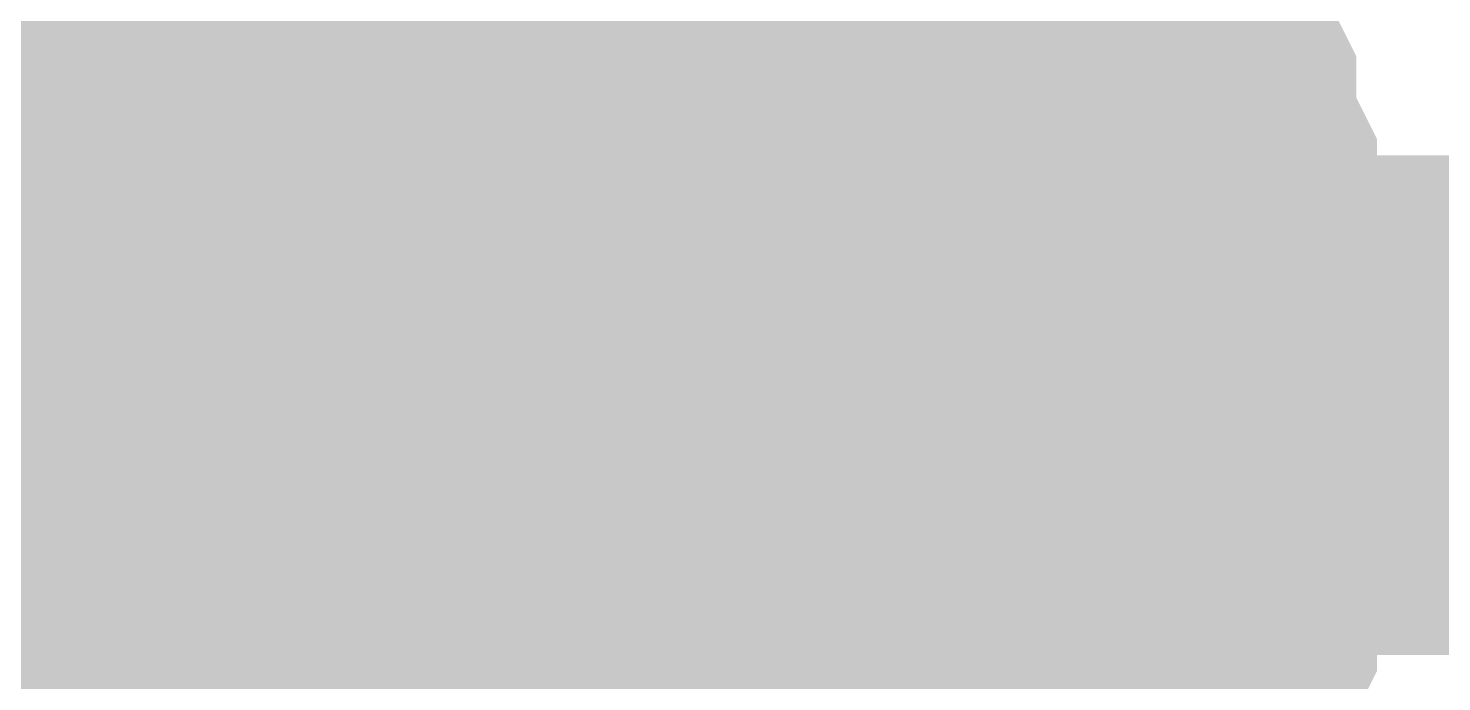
# Model space of a CAD drawing. Header units: inches. Extents: x 0 to 569, y 0 to 432.
# Drawn here: x 53.179 to 54.027, y 114.134 to 114.526 of the extents above; entities that cross this region are included whole.
import ezdxf

# ---------------------------------------------------------------- set-up
doc = ezdxf.new("R2010")
doc.units = ezdxf.units.IN
doc.layers.add('Sheet', color=255, linetype='Continuous')

msp = doc.modelspace()

# ---------------------------------------------------------------- linework, layer by layer
at = {"layer": 'Sheet'}
for points in [[(53.34248, 119.37256, 0.29972, 0.29972, 0), (53.34248, 114.3, 0.29972, 0.29972, 0)], [(53.66494, 114.68447, 0.29972, 0.29972, 0), (53.68975, 114.67207, 0.29972, 0.29972, 0), (53.70215, 114.64727, 0.29972, 0.29972, 0), (53.71455, 114.63486, 0.29972, 0.29972, 0), (53.73936, 114.61006, 0.29972, 0.29972, 0), (53.75176, 114.59766, 0.29972, 0.29972, 0), (53.76416, 114.57285, 0.29972, 0.29972, 0), (53.77656, 114.56045, 0.29972, 0.29972, 0), (53.78896, 114.53564, 0.29972, 0.29972, 0), (53.80137, 114.51084, 0.29972, 0.29972, 0), (53.81377, 114.49844, 0.29972, 0.29972, 0), (53.82617, 114.47363, 0.29972, 0.29972, 0), (53.82617, 114.44883, 0.29972, 0.29972, 0), (53.83857, 114.42402, 0.29972, 0.29972, 0), (53.83857, 114.39922, 0.29972, 0.29972, 0), (53.85098, 114.37441, 0.29972, 0.29972, 0), (53.85098, 114.34961, 0.29972, 0.29972, 0), (53.85098, 114.3248, 0.29972, 0.29972, 0), (53.85098, 114.3, 0.29972, 0.29972, 0)], [(53.66494, 114.68447, 0.29972, 0.29972, 0), (53.68975, 114.67207, 0.29972, 0.29972, 0), (53.70215, 114.64727, 0.29972, 0.29972, 0), (53.71455, 114.63486, 0.29972, 0.29972, 0), (53.73936, 114.61006, 0.29972, 0.29972, 0), (53.75176, 114.59766, 0.29972, 0.29972, 0), (53.76416, 114.57285, 0.29972, 0.29972, 0), (53.77656, 114.56045, 0.29972, 0.29972, 0), (53.78896, 114.53564, 0.29972, 0.29972, 0), (53.80137, 114.51084, 0.29972, 0.29972, 0), (53.81377, 114.49844, 0.29972, 0.29972, 0), (53.82617, 114.47363, 0.29972, 0.29972, 0), (53.82617, 114.44883, 0.29972, 0.29972, 0), (53.83857, 114.42402, 0.29972, 0.29972, 0), (53.83857, 114.39922, 0.29972, 0.29972, 0), (53.85098, 114.37441, 0.29972, 0.29972, 0), (53.85098, 114.34961, 0.29972, 0.29972, 0), (53.85098, 114.3248, 0.29972, 0.29972, 0), (53.85098, 114.3, 0.29972, 0.29972, 0)], [(53.66494, 114.68447, 0.29972, 0.29972, 0), (53.68975, 114.67207, 0.29972, 0.29972, 0), (53.70215, 114.64727, 0.29972, 0.29972, 0), (53.71455, 114.63486, 0.29972, 0.29972, 0), (53.73936, 114.61006, 0.29972, 0.29972, 0), (53.75176, 114.59766, 0.29972, 0.29972, 0), (53.76416, 114.57285, 0.29972, 0.29972, 0), (53.77656, 114.56045, 0.29972, 0.29972, 0), (53.78896, 114.53564, 0.29972, 0.29972, 0), (53.80137, 114.51084, 0.29972, 0.29972, 0), (53.81377, 114.49844, 0.29972, 0.29972, 0), (53.82617, 114.47363, 0.29972, 0.29972, 0), (53.82617, 114.44883, 0.29972, 0.29972, 0), (53.83857, 114.42402, 0.29972, 0.29972, 0), (53.83857, 114.39922, 0.29972, 0.29972, 0), (53.85098, 114.37441, 0.29972, 0.29972, 0), (53.85098, 114.34961, 0.29972, 0.29972, 0), (53.85098, 114.3248, 0.29972, 0.29972, 0), (53.85098, 114.3, 0.29972, 0.29972, 0)], [(53.66494, 114.68447, 0.29972, 0.29972, 0), (53.68975, 114.67207, 0.29972, 0.29972, 0), (53.70215, 114.64727, 0.29972, 0.29972, 0), (53.71455, 114.63486, 0.29972, 0.29972, 0), (53.73936, 114.61006, 0.29972, 0.29972, 0), (53.75176, 114.59766, 0.29972, 0.29972, 0), (53.76416, 114.57285, 0.29972, 0.29972, 0), (53.77656, 114.56045, 0.29972, 0.29972, 0), (53.78896, 114.53564, 0.29972, 0.29972, 0), (53.80137, 114.51084, 0.29972, 0.29972, 0), (53.81377, 114.49844, 0.29972, 0.29972, 0), (53.82617, 114.47363, 0.29972, 0.29972, 0), (53.82617, 114.44883, 0.29972, 0.29972, 0), (53.83857, 114.42402, 0.29972, 0.29972, 0), (53.83857, 114.39922, 0.29972, 0.29972, 0), (53.85098, 114.37441, 0.29972, 0.29972, 0), (53.85098, 114.34961, 0.29972, 0.29972, 0), (53.85098, 114.3248, 0.29972, 0.29972, 0), (53.85098, 114.3, 0.29972, 0.29972, 0)], [(53.66494, 114.68447, 0.29972, 0.29972, 0), (53.68975, 114.67207, 0.29972, 0.29972, 0), (53.70215, 114.64727, 0.29972, 0.29972, 0), (53.71455, 114.63486, 0.29972, 0.29972, 0), (53.73936, 114.61006, 0.29972, 0.29972, 0), (53.75176, 114.59766, 0.29972, 0.29972, 0), (53.76416, 114.57285, 0.29972, 0.29972, 0), (53.77656, 114.56045, 0.29972, 0.29972, 0), (53.78896, 114.53564, 0.29972, 0.29972, 0), (53.80137, 114.51084, 0.29972, 0.29972, 0), (53.81377, 114.49844, 0.29972, 0.29972, 0), (53.82617, 114.47363, 0.29972, 0.29972, 0), (53.82617, 114.44883, 0.29972, 0.29972, 0), (53.83857, 114.42402, 0.29972, 0.29972, 0), (53.83857, 114.39922, 0.29972, 0.29972, 0), (53.85098, 114.37441, 0.29972, 0.29972, 0), (53.85098, 114.34961, 0.29972, 0.29972, 0), (53.85098, 114.3248, 0.29972, 0.29972, 0), (53.85098, 114.3, 0.29972, 0.29972, 0)], [(53.66494, 114.68447, 0.29972, 0.29972, 0), (53.68975, 114.67207, 0.29972, 0.29972, 0), (53.70215, 114.64727, 0.29972, 0.29972, 0), (53.71455, 114.63486, 0.29972, 0.29972, 0), (53.73936, 114.61006, 0.29972, 0.29972, 0), (53.75176, 114.59766, 0.29972, 0.29972, 0), (53.76416, 114.57285, 0.29972, 0.29972, 0), (53.77656, 114.56045, 0.29972, 0.29972, 0), (53.78896, 114.53564, 0.29972, 0.29972, 0), (53.80137, 114.51084, 0.29972, 0.29972, 0), (53.81377, 114.49844, 0.29972, 0.29972, 0), (53.82617, 114.47363, 0.29972, 0.29972, 0), (53.82617, 114.44883, 0.29972, 0.29972, 0), (53.83857, 114.42402, 0.29972, 0.29972, 0), (53.83857, 114.39922, 0.29972, 0.29972, 0), (53.85098, 114.37441, 0.29972, 0.29972, 0), (53.85098, 114.34961, 0.29972, 0.29972, 0), (53.85098, 114.3248, 0.29972, 0.29972, 0), (53.85098, 114.3, 0.29972, 0.29972, 0)], [(53.66494, 114.68447, 0.29972, 0.29972, 0), (53.68975, 114.67207, 0.29972, 0.29972, 0), (53.70215, 114.64727, 0.29972, 0.29972, 0), (53.71455, 114.63486, 0.29972, 0.29972, 0), (53.73936, 114.61006, 0.29972, 0.29972, 0), (53.75176, 114.59766, 0.29972, 0.29972, 0), (53.76416, 114.57285, 0.29972, 0.29972, 0), (53.77656, 114.56045, 0.29972, 0.29972, 0), (53.78896, 114.53564, 0.29972, 0.29972, 0), (53.80137, 114.51084, 0.29972, 0.29972, 0), (53.81377, 114.49844, 0.29972, 0.29972, 0), (53.82617, 114.47363, 0.29972, 0.29972, 0), (53.82617, 114.44883, 0.29972, 0.29972, 0), (53.83857, 114.42402, 0.29972, 0.29972, 0), (53.83857, 114.39922, 0.29972, 0.29972, 0), (53.85098, 114.37441, 0.29972, 0.29972, 0), (53.85098, 114.34961, 0.29972, 0.29972, 0), (53.85098, 114.3248, 0.29972, 0.29972, 0), (53.85098, 114.3, 0.29972, 0.29972, 0)], [(53.75176, 114.59766, 0.09906, 0.09906, 0), (53.76416, 114.57285, 0.09906, 0.09906, 0), (53.77656, 114.56045, 0.09906, 0.09906, 0), (53.78896, 114.53564, 0.09906, 0.09906, 0), (53.80137, 114.51084, 0.09906, 0.09906, 0), (53.81377, 114.49844, 0.09906, 0.09906, 0), (53.82617, 114.47363, 0.09906, 0.09906, 0), (53.82617, 114.44883, 0.09906, 0.09906, 0), (53.83857, 114.42402, 0.09906, 0.09906, 0), (53.83857, 114.39922, 0.09906, 0.09906, 0), (53.85098, 114.37441, 0.09906, 0.09906, 0), (53.85098, 114.34961, 0.09906, 0.09906, 0), (53.85098, 114.3248, 0.09906, 0.09906, 0), (53.85098, 114.3, 0.09906, 0.09906, 0)], [(53.75176, 114.59766, 0.09906, 0.09906, 0), (53.76416, 114.57285, 0.09906, 0.09906, 0), (53.77656, 114.56045, 0.09906, 0.09906, 0), (53.78896, 114.53564, 0.09906, 0.09906, 0), (53.80137, 114.51084, 0.09906, 0.09906, 0), (53.81377, 114.49844, 0.09906, 0.09906, 0), (53.82617, 114.47363, 0.09906, 0.09906, 0), (53.82617, 114.44883, 0.09906, 0.09906, 0), (53.83857, 114.42402, 0.09906, 0.09906, 0), (53.83857, 114.39922, 0.09906, 0.09906, 0), (53.85098, 114.37441, 0.09906, 0.09906, 0), (53.85098, 114.34961, 0.09906, 0.09906, 0), (53.85098, 114.3248, 0.09906, 0.09906, 0), (53.85098, 114.3, 0.09906, 0.09906, 0)], [(53.75176, 114.59766, 0.09906, 0.09906, 0), (53.76416, 114.57285, 0.09906, 0.09906, 0), (53.77656, 114.56045, 0.09906, 0.09906, 0), (53.78896, 114.53564, 0.09906, 0.09906, 0), (53.80137, 114.51084, 0.09906, 0.09906, 0), (53.81377, 114.49844, 0.09906, 0.09906, 0), (53.82617, 114.47363, 0.09906, 0.09906, 0), (53.82617, 114.44883, 0.09906, 0.09906, 0), (53.83857, 114.42402, 0.09906, 0.09906, 0), (53.83857, 114.39922, 0.09906, 0.09906, 0), (53.85098, 114.37441, 0.09906, 0.09906, 0), (53.85098, 114.34961, 0.09906, 0.09906, 0), (53.85098, 114.3248, 0.09906, 0.09906, 0), (53.85098, 114.3, 0.09906, 0.09906, 0)], [(53.75176, 114.59766, 0.09906, 0.09906, 0), (53.76416, 114.57285, 0.09906, 0.09906, 0), (53.77656, 114.56045, 0.09906, 0.09906, 0), (53.78896, 114.53564, 0.09906, 0.09906, 0), (53.80137, 114.51084, 0.09906, 0.09906, 0), (53.81377, 114.49844, 0.09906, 0.09906, 0), (53.82617, 114.47363, 0.09906, 0.09906, 0), (53.82617, 114.44883, 0.09906, 0.09906, 0), (53.83857, 114.42402, 0.09906, 0.09906, 0), (53.83857, 114.39922, 0.09906, 0.09906, 0), (53.85098, 114.37441, 0.09906, 0.09906, 0), (53.85098, 114.34961, 0.09906, 0.09906, 0), (53.85098, 114.3248, 0.09906, 0.09906, 0), (53.85098, 114.3, 0.09906, 0.09906, 0)], [(53.75176, 114.59766, 0.09906, 0.09906, 0), (53.76416, 114.57285, 0.09906, 0.09906, 0), (53.77656, 114.56045, 0.09906, 0.09906, 0), (53.78896, 114.53564, 0.09906, 0.09906, 0), (53.80137, 114.51084, 0.09906, 0.09906, 0), (53.81377, 114.49844, 0.09906, 0.09906, 0), (53.82617, 114.47363, 0.09906, 0.09906, 0), (53.82617, 114.44883, 0.09906, 0.09906, 0), (53.83857, 114.42402, 0.09906, 0.09906, 0), (53.83857, 114.39922, 0.09906, 0.09906, 0), (53.85098, 114.37441, 0.09906, 0.09906, 0), (53.85098, 114.34961, 0.09906, 0.09906, 0), (53.85098, 114.3248, 0.09906, 0.09906, 0), (53.85098, 114.3, 0.09906, 0.09906, 0)], [(53.75176, 114.59766, 0.09906, 0.09906, 0), (53.76416, 114.57285, 0.09906, 0.09906, 0), (53.77656, 114.56045, 0.09906, 0.09906, 0), (53.78896, 114.53564, 0.09906, 0.09906, 0), (53.80137, 114.51084, 0.09906, 0.09906, 0), (53.81377, 114.49844, 0.09906, 0.09906, 0), (53.82617, 114.47363, 0.09906, 0.09906, 0), (53.82617, 114.44883, 0.09906, 0.09906, 0), (53.83857, 114.42402, 0.09906, 0.09906, 0), (53.83857, 114.39922, 0.09906, 0.09906, 0), (53.85098, 114.37441, 0.09906, 0.09906, 0), (53.85098, 114.34961, 0.09906, 0.09906, 0), (53.85098, 114.3248, 0.09906, 0.09906, 0), (53.85098, 114.3, 0.09906, 0.09906, 0)], [(53.75176, 114.59766, 0.09906, 0.09906, 0), (53.76416, 114.57285, 0.09906, 0.09906, 0), (53.77656, 114.56045, 0.09906, 0.09906, 0), (53.78896, 114.53564, 0.09906, 0.09906, 0), (53.80137, 114.51084, 0.09906, 0.09906, 0), (53.81377, 114.49844, 0.09906, 0.09906, 0), (53.82617, 114.47363, 0.09906, 0.09906, 0), (53.82617, 114.44883, 0.09906, 0.09906, 0), (53.83857, 114.42402, 0.09906, 0.09906, 0), (53.83857, 114.39922, 0.09906, 0.09906, 0), (53.85098, 114.37441, 0.09906, 0.09906, 0), (53.85098, 114.34961, 0.09906, 0.09906, 0), (53.85098, 114.3248, 0.09906, 0.09906, 0), (53.85098, 114.3, 0.09906, 0.09906, 0)], [(114.3, 96.51504, 0.29972, 0.29972, 0), (50.8, 96.51504, 0.29972, 0.29972, 0), (50.8, 114.3, 0.29972, 0.29972, 0), (53.34248, 114.3, 0.29972, 0.29972, 0)], [(58.42744, 114.3, 0.29972, 0.29972, 0), (53.34248, 114.3, 0.29972, 0.29972, 0)], [(53.85098, 114.3, 0.29972, 0.29972, 0), (53.85098, 114.2752, 0.29972, 0.29972, 0), (53.85098, 114.25039, 0.29972, 0.29972, 0), (53.85098, 114.22559, 0.29972, 0.29972, 0), (53.83857, 114.20078, 0.29972, 0.29972, 0), (53.83857, 114.17598, 0.29972, 0.29972, 0), (53.82617, 114.15117, 0.29972, 0.29972, 0), (53.82617, 114.12637, 0.29972, 0.29972, 0), (53.81377, 114.10156, 0.29972, 0.29972, 0), (53.80137, 114.07676, 0.29972, 0.29972, 0), (53.78896, 114.05195, 0.29972, 0.29972, 0), (53.77656, 114.03955, 0.29972, 0.29972, 0), (53.76416, 114.01475, 0.29972, 0.29972, 0), (53.75176, 113.98994, 0.29972, 0.29972, 0), (53.73936, 113.97754, 0.29972, 0.29972, 0)], [(53.85098, 114.3, 0.29972, 0.29972, 0), (53.85098, 114.2752, 0.29972, 0.29972, 0), (53.85098, 114.25039, 0.29972, 0.29972, 0), (53.85098, 114.22559, 0.29972, 0.29972, 0), (53.83857, 114.20078, 0.29972, 0.29972, 0), (53.83857, 114.17598, 0.29972, 0.29972, 0), (53.82617, 114.15117, 0.29972, 0.29972, 0), (53.82617, 114.12637, 0.29972, 0.29972, 0), (53.81377, 114.10156, 0.29972, 0.29972, 0), (53.80137, 114.07676, 0.29972, 0.29972, 0), (53.78896, 114.05195, 0.29972, 0.29972, 0), (53.77656, 114.03955, 0.29972, 0.29972, 0), (53.76416, 114.01475, 0.29972, 0.29972, 0), (53.75176, 113.98994, 0.29972, 0.29972, 0), (53.73936, 113.97754, 0.29972, 0.29972, 0)], [(53.85098, 114.3, 0.29972, 0.29972, 0), (53.85098, 114.2752, 0.29972, 0.29972, 0), (53.85098, 114.25039, 0.29972, 0.29972, 0), (53.85098, 114.22559, 0.29972, 0.29972, 0), (53.83857, 114.20078, 0.29972, 0.29972, 0), (53.83857, 114.17598, 0.29972, 0.29972, 0), (53.82617, 114.15117, 0.29972, 0.29972, 0), (53.82617, 114.12637, 0.29972, 0.29972, 0), (53.81377, 114.10156, 0.29972, 0.29972, 0), (53.80137, 114.07676, 0.29972, 0.29972, 0), (53.78896, 114.05195, 0.29972, 0.29972, 0), (53.77656, 114.03955, 0.29972, 0.29972, 0), (53.76416, 114.01475, 0.29972, 0.29972, 0), (53.75176, 113.98994, 0.29972, 0.29972, 0), (53.73936, 113.97754, 0.29972, 0.29972, 0)], [(53.85098, 114.3, 0.29972, 0.29972, 0), (53.85098, 114.2752, 0.29972, 0.29972, 0), (53.85098, 114.25039, 0.29972, 0.29972, 0), (53.85098, 114.22559, 0.29972, 0.29972, 0), (53.83857, 114.20078, 0.29972, 0.29972, 0), (53.83857, 114.17598, 0.29972, 0.29972, 0), (53.82617, 114.15117, 0.29972, 0.29972, 0), (53.82617, 114.12637, 0.29972, 0.29972, 0), (53.81377, 114.10156, 0.29972, 0.29972, 0), (53.80137, 114.07676, 0.29972, 0.29972, 0), (53.78896, 114.05195, 0.29972, 0.29972, 0), (53.77656, 114.03955, 0.29972, 0.29972, 0), (53.76416, 114.01475, 0.29972, 0.29972, 0), (53.75176, 113.98994, 0.29972, 0.29972, 0), (53.73936, 113.97754, 0.29972, 0.29972, 0)], [(53.85098, 114.3, 0.29972, 0.29972, 0), (53.85098, 114.2752, 0.29972, 0.29972, 0), (53.85098, 114.25039, 0.29972, 0.29972, 0), (53.85098, 114.22559, 0.29972, 0.29972, 0), (53.83857, 114.20078, 0.29972, 0.29972, 0), (53.83857, 114.17598, 0.29972, 0.29972, 0), (53.82617, 114.15117, 0.29972, 0.29972, 0), (53.82617, 114.12637, 0.29972, 0.29972, 0), (53.81377, 114.10156, 0.29972, 0.29972, 0), (53.80137, 114.07676, 0.29972, 0.29972, 0), (53.78896, 114.05195, 0.29972, 0.29972, 0), (53.77656, 114.03955, 0.29972, 0.29972, 0), (53.76416, 114.01475, 0.29972, 0.29972, 0), (53.75176, 113.98994, 0.29972, 0.29972, 0), (53.73936, 113.97754, 0.29972, 0.29972, 0)], [(53.85098, 114.3, 0.29972, 0.29972, 0), (53.85098, 114.2752, 0.29972, 0.29972, 0), (53.85098, 114.25039, 0.29972, 0.29972, 0), (53.85098, 114.22559, 0.29972, 0.29972, 0), (53.83857, 114.20078, 0.29972, 0.29972, 0), (53.83857, 114.17598, 0.29972, 0.29972, 0), (53.82617, 114.15117, 0.29972, 0.29972, 0), (53.82617, 114.12637, 0.29972, 0.29972, 0), (53.81377, 114.10156, 0.29972, 0.29972, 0), (53.80137, 114.07676, 0.29972, 0.29972, 0), (53.78896, 114.05195, 0.29972, 0.29972, 0), (53.77656, 114.03955, 0.29972, 0.29972, 0), (53.76416, 114.01475, 0.29972, 0.29972, 0), (53.75176, 113.98994, 0.29972, 0.29972, 0), (53.73936, 113.97754, 0.29972, 0.29972, 0)], [(53.85098, 114.3, 0.29972, 0.29972, 0), (53.85098, 114.2752, 0.29972, 0.29972, 0), (53.85098, 114.25039, 0.29972, 0.29972, 0), (53.85098, 114.22559, 0.29972, 0.29972, 0), (53.83857, 114.20078, 0.29972, 0.29972, 0), (53.83857, 114.17598, 0.29972, 0.29972, 0), (53.82617, 114.15117, 0.29972, 0.29972, 0), (53.82617, 114.12637, 0.29972, 0.29972, 0), (53.81377, 114.10156, 0.29972, 0.29972, 0), (53.80137, 114.07676, 0.29972, 0.29972, 0), (53.78896, 114.05195, 0.29972, 0.29972, 0), (53.77656, 114.03955, 0.29972, 0.29972, 0), (53.76416, 114.01475, 0.29972, 0.29972, 0), (53.75176, 113.98994, 0.29972, 0.29972, 0), (53.73936, 113.97754, 0.29972, 0.29972, 0)], [(53.85098, 114.3, 0.29972, 0.29972, 0), (53.85098, 114.3, 0.29972, 0.29972, 0), (53.85098, 114.3, 0.29972, 0.29972, 0), (53.85098, 114.3, 0.29972, 0.29972, 0), (53.85098, 114.3, 0.29972, 0.29972, 0), (53.85098, 114.3, 0.29972, 0.29972, 0), (53.85098, 114.3, 0.29972, 0.29972, 0), (53.85098, 114.3, 0.29972, 0.29972, 0), (53.85098, 114.3, 0.29972, 0.29972, 0), (53.85098, 114.3, 0.29972, 0.29972, 0), (53.85098, 114.3, 0.29972, 0.29972, 0), (53.85098, 114.3, 0.29972, 0.29972, 0), (53.85098, 114.3, 0.29972, 0.29972, 0), (53.85098, 114.3, 0.29972, 0.29972, 0), (53.85098, 114.3, 0.29972, 0.29972, 0), (53.85098, 114.3, 0.29972, 0.29972, 0), (53.85098, 114.3, 0.29972, 0.29972, 0), (53.85098, 114.3, 0.29972, 0.29972, 0), (53.85098, 114.3, 0.29972, 0.29972, 0), (53.85098, 114.3, 0.29972, 0.29972, 0), (53.85098, 114.3, 0.29972, 0.29972, 0), (53.85098, 114.3, 0.29972, 0.29972, 0), (53.85098, 114.3, 0.29972, 0.29972, 0), (53.85098, 114.3, 0.29972, 0.29972, 0), (53.85098, 114.3, 0.29972, 0.29972, 0), (53.85098, 114.3, 0.29972, 0.29972, 0), (53.85098, 114.3, 0.29972, 0.29972, 0), (53.85098, 114.3, 0.29972, 0.29972, 0), (53.85098, 114.3, 0.29972, 0.29972, 0), (53.85098, 114.3, 0.29972, 0.29972, 0), (53.85098, 114.3, 0.29972, 0.29972, 0), (53.85098, 114.3, 0.29972, 0.29972, 0), (53.85098, 114.3, 0.29972, 0.29972, 0)], [(53.85098, 114.3, 0.29972, 0.29972, 0), (53.85098, 114.3, 0.29972, 0.29972, 0)], [(53.85098, 114.3, 0.29972, 0.29972, 0), (53.85098, 114.3, 0.29972, 0.29972, 0), (53.85098, 114.3, 0.29972, 0.29972, 0), (53.85098, 114.3, 0.29972, 0.29972, 0), (53.85098, 114.3, 0.29972, 0.29972, 0), (53.85098, 114.3, 0.29972, 0.29972, 0), (53.85098, 114.3, 0.29972, 0.29972, 0), (53.85098, 114.3, 0.29972, 0.29972, 0), (53.85098, 114.3, 0.29972, 0.29972, 0), (53.85098, 114.3, 0.29972, 0.29972, 0), (53.85098, 114.3, 0.29972, 0.29972, 0), (53.85098, 114.3, 0.29972, 0.29972, 0), (53.85098, 114.3, 0.29972, 0.29972, 0), (53.85098, 114.3, 0.29972, 0.29972, 0), (53.85098, 114.3, 0.29972, 0.29972, 0), (53.85098, 114.3, 0.29972, 0.29972, 0), (53.85098, 114.3, 0.29972, 0.29972, 0), (53.85098, 114.3, 0.29972, 0.29972, 0), (53.85098, 114.3, 0.29972, 0.29972, 0), (53.85098, 114.3, 0.29972, 0.29972, 0), (53.85098, 114.3, 0.29972, 0.29972, 0), (53.85098, 114.3, 0.29972, 0.29972, 0), (53.85098, 114.3, 0.29972, 0.29972, 0), (53.85098, 114.3, 0.29972, 0.29972, 0), (53.85098, 114.3, 0.29972, 0.29972, 0), (53.85098, 114.3, 0.29972, 0.29972, 0), (53.85098, 114.3, 0.29972, 0.29972, 0), (53.85098, 114.3, 0.29972, 0.29972, 0), (53.85098, 114.3, 0.29972, 0.29972, 0), (53.85098, 114.3, 0.29972, 0.29972, 0), (53.85098, 114.3, 0.29972, 0.29972, 0), (53.85098, 114.3, 0.29972, 0.29972, 0), (53.85098, 114.3, 0.29972, 0.29972, 0)], [(53.85098, 114.3, 0.29972, 0.29972, 0), (53.85098, 114.3, 0.29972, 0.29972, 0)], [(53.85098, 114.3, 0.29972, 0.29972, 0), (53.85098, 114.3, 0.29972, 0.29972, 0), (53.85098, 114.3, 0.29972, 0.29972, 0), (53.85098, 114.3, 0.29972, 0.29972, 0), (53.85098, 114.3, 0.29972, 0.29972, 0), (53.85098, 114.3, 0.29972, 0.29972, 0), (53.85098, 114.3, 0.29972, 0.29972, 0), (53.85098, 114.3, 0.29972, 0.29972, 0), (53.85098, 114.3, 0.29972, 0.29972, 0), (53.85098, 114.3, 0.29972, 0.29972, 0), (53.85098, 114.3, 0.29972, 0.29972, 0), (53.85098, 114.3, 0.29972, 0.29972, 0), (53.85098, 114.3, 0.29972, 0.29972, 0), (53.85098, 114.3, 0.29972, 0.29972, 0), (53.85098, 114.3, 0.29972, 0.29972, 0), (53.85098, 114.3, 0.29972, 0.29972, 0), (53.85098, 114.3, 0.29972, 0.29972, 0), (53.85098, 114.3, 0.29972, 0.29972, 0), (53.85098, 114.3, 0.29972, 0.29972, 0), (53.85098, 114.3, 0.29972, 0.29972, 0), (53.85098, 114.3, 0.29972, 0.29972, 0), (53.85098, 114.3, 0.29972, 0.29972, 0), (53.85098, 114.3, 0.29972, 0.29972, 0), (53.85098, 114.3, 0.29972, 0.29972, 0), (53.85098, 114.3, 0.29972, 0.29972, 0), (53.85098, 114.3, 0.29972, 0.29972, 0), (53.85098, 114.3, 0.29972, 0.29972, 0), (53.85098, 114.3, 0.29972, 0.29972, 0), (53.85098, 114.3, 0.29972, 0.29972, 0), (53.85098, 114.3, 0.29972, 0.29972, 0), (53.85098, 114.3, 0.29972, 0.29972, 0), (53.85098, 114.3, 0.29972, 0.29972, 0), (53.85098, 114.3, 0.29972, 0.29972, 0)], [(53.85098, 114.3, 0.29972, 0.29972, 0), (53.85098, 114.3, 0.29972, 0.29972, 0)], [(53.85098, 114.3, 0.29972, 0.29972, 0), (53.85098, 114.3, 0.29972, 0.29972, 0), (53.85098, 114.3, 0.29972, 0.29972, 0), (53.85098, 114.3, 0.29972, 0.29972, 0), (53.85098, 114.3, 0.29972, 0.29972, 0), (53.85098, 114.3, 0.29972, 0.29972, 0), (53.85098, 114.3, 0.29972, 0.29972, 0), (53.85098, 114.3, 0.29972, 0.29972, 0), (53.85098, 114.3, 0.29972, 0.29972, 0), (53.85098, 114.3, 0.29972, 0.29972, 0), (53.85098, 114.3, 0.29972, 0.29972, 0), (53.85098, 114.3, 0.29972, 0.29972, 0), (53.85098, 114.3, 0.29972, 0.29972, 0), (53.85098, 114.3, 0.29972, 0.29972, 0), (53.85098, 114.3, 0.29972, 0.29972, 0), (53.85098, 114.3, 0.29972, 0.29972, 0), (53.85098, 114.3, 0.29972, 0.29972, 0), (53.85098, 114.3, 0.29972, 0.29972, 0), (53.85098, 114.3, 0.29972, 0.29972, 0), (53.85098, 114.3, 0.29972, 0.29972, 0), (53.85098, 114.3, 0.29972, 0.29972, 0), (53.85098, 114.3, 0.29972, 0.29972, 0), (53.85098, 114.3, 0.29972, 0.29972, 0), (53.85098, 114.3, 0.29972, 0.29972, 0), (53.85098, 114.3, 0.29972, 0.29972, 0), (53.85098, 114.3, 0.29972, 0.29972, 0), (53.85098, 114.3, 0.29972, 0.29972, 0), (53.85098, 114.3, 0.29972, 0.29972, 0), (53.85098, 114.3, 0.29972, 0.29972, 0), (53.85098, 114.3, 0.29972, 0.29972, 0), (53.85098, 114.3, 0.29972, 0.29972, 0), (53.85098, 114.3, 0.29972, 0.29972, 0), (53.85098, 114.3, 0.29972, 0.29972, 0)], [(53.85098, 114.3, 0.29972, 0.29972, 0), (53.85098, 114.3, 0.29972, 0.29972, 0)], [(53.85098, 114.3, 0.29972, 0.29972, 0), (53.85098, 114.3, 0.29972, 0.29972, 0), (53.85098, 114.3, 0.29972, 0.29972, 0), (53.85098, 114.3, 0.29972, 0.29972, 0), (53.85098, 114.3, 0.29972, 0.29972, 0), (53.85098, 114.3, 0.29972, 0.29972, 0), (53.85098, 114.3, 0.29972, 0.29972, 0), (53.85098, 114.3, 0.29972, 0.29972, 0), (53.85098, 114.3, 0.29972, 0.29972, 0), (53.85098, 114.3, 0.29972, 0.29972, 0), (53.85098, 114.3, 0.29972, 0.29972, 0), (53.85098, 114.3, 0.29972, 0.29972, 0), (53.85098, 114.3, 0.29972, 0.29972, 0), (53.85098, 114.3, 0.29972, 0.29972, 0), (53.85098, 114.3, 0.29972, 0.29972, 0), (53.85098, 114.3, 0.29972, 0.29972, 0), (53.85098, 114.3, 0.29972, 0.29972, 0), (53.85098, 114.3, 0.29972, 0.29972, 0), (53.85098, 114.3, 0.29972, 0.29972, 0), (53.85098, 114.3, 0.29972, 0.29972, 0), (53.85098, 114.3, 0.29972, 0.29972, 0), (53.85098, 114.3, 0.29972, 0.29972, 0), (53.85098, 114.3, 0.29972, 0.29972, 0), (53.85098, 114.3, 0.29972, 0.29972, 0), (53.85098, 114.3, 0.29972, 0.29972, 0), (53.85098, 114.3, 0.29972, 0.29972, 0), (53.85098, 114.3, 0.29972, 0.29972, 0), (53.85098, 114.3, 0.29972, 0.29972, 0), (53.85098, 114.3, 0.29972, 0.29972, 0), (53.85098, 114.3, 0.29972, 0.29972, 0), (53.85098, 114.3, 0.29972, 0.29972, 0), (53.85098, 114.3, 0.29972, 0.29972, 0), (53.85098, 114.3, 0.29972, 0.29972, 0)], [(53.85098, 114.3, 0.29972, 0.29972, 0), (53.85098, 114.3, 0.29972, 0.29972, 0)], [(53.85098, 114.3, 0.29972, 0.29972, 0), (53.85098, 114.3, 0.29972, 0.29972, 0), (53.85098, 114.3, 0.29972, 0.29972, 0), (53.85098, 114.3, 0.29972, 0.29972, 0), (53.85098, 114.3, 0.29972, 0.29972, 0), (53.85098, 114.3, 0.29972, 0.29972, 0), (53.85098, 114.3, 0.29972, 0.29972, 0), (53.85098, 114.3, 0.29972, 0.29972, 0), (53.85098, 114.3, 0.29972, 0.29972, 0), (53.85098, 114.3, 0.29972, 0.29972, 0), (53.85098, 114.3, 0.29972, 0.29972, 0), (53.85098, 114.3, 0.29972, 0.29972, 0), (53.85098, 114.3, 0.29972, 0.29972, 0), (53.85098, 114.3, 0.29972, 0.29972, 0), (53.85098, 114.3, 0.29972, 0.29972, 0), (53.85098, 114.3, 0.29972, 0.29972, 0), (53.85098, 114.3, 0.29972, 0.29972, 0), (53.85098, 114.3, 0.29972, 0.29972, 0), (53.85098, 114.3, 0.29972, 0.29972, 0), (53.85098, 114.3, 0.29972, 0.29972, 0), (53.85098, 114.3, 0.29972, 0.29972, 0), (53.85098, 114.3, 0.29972, 0.29972, 0), (53.85098, 114.3, 0.29972, 0.29972, 0), (53.85098, 114.3, 0.29972, 0.29972, 0), (53.85098, 114.3, 0.29972, 0.29972, 0), (53.85098, 114.3, 0.29972, 0.29972, 0), (53.85098, 114.3, 0.29972, 0.29972, 0), (53.85098, 114.3, 0.29972, 0.29972, 0), (53.85098, 114.3, 0.29972, 0.29972, 0), (53.85098, 114.3, 0.29972, 0.29972, 0), (53.85098, 114.3, 0.29972, 0.29972, 0), (53.85098, 114.3, 0.29972, 0.29972, 0), (53.85098, 114.3, 0.29972, 0.29972, 0)], [(53.85098, 114.3, 0.29972, 0.29972, 0), (53.85098, 114.3, 0.29972, 0.29972, 0)], [(53.85098, 114.3, 0.29972, 0.29972, 0), (53.85098, 114.3, 0.29972, 0.29972, 0), (53.85098, 114.3, 0.29972, 0.29972, 0), (53.85098, 114.3, 0.29972, 0.29972, 0), (53.85098, 114.3, 0.29972, 0.29972, 0), (53.85098, 114.3, 0.29972, 0.29972, 0), (53.85098, 114.3, 0.29972, 0.29972, 0), (53.85098, 114.3, 0.29972, 0.29972, 0), (53.85098, 114.3, 0.29972, 0.29972, 0), (53.85098, 114.3, 0.29972, 0.29972, 0), (53.85098, 114.3, 0.29972, 0.29972, 0), (53.85098, 114.3, 0.29972, 0.29972, 0), (53.85098, 114.3, 0.29972, 0.29972, 0), (53.85098, 114.3, 0.29972, 0.29972, 0), (53.85098, 114.3, 0.29972, 0.29972, 0), (53.85098, 114.3, 0.29972, 0.29972, 0), (53.85098, 114.3, 0.29972, 0.29972, 0), (53.85098, 114.3, 0.29972, 0.29972, 0), (53.85098, 114.3, 0.29972, 0.29972, 0), (53.85098, 114.3, 0.29972, 0.29972, 0), (53.85098, 114.3, 0.29972, 0.29972, 0), (53.85098, 114.3, 0.29972, 0.29972, 0), (53.85098, 114.3, 0.29972, 0.29972, 0), (53.85098, 114.3, 0.29972, 0.29972, 0), (53.85098, 114.3, 0.29972, 0.29972, 0), (53.85098, 114.3, 0.29972, 0.29972, 0), (53.85098, 114.3, 0.29972, 0.29972, 0), (53.85098, 114.3, 0.29972, 0.29972, 0), (53.85098, 114.3, 0.29972, 0.29972, 0), (53.85098, 114.3, 0.29972, 0.29972, 0), (53.85098, 114.3, 0.29972, 0.29972, 0), (53.85098, 114.3, 0.29972, 0.29972, 0), (53.85098, 114.3, 0.29972, 0.29972, 0)], [(53.85098, 114.3, 0.29972, 0.29972, 0), (53.85098, 114.3, 0.29972, 0.29972, 0)], [(53.85098, 114.3, 0.09906, 0.09906, 0), (53.85098, 114.2752, 0.09906, 0.09906, 0), (53.85098, 114.25039, 0.09906, 0.09906, 0), (53.85098, 114.22559, 0.09906, 0.09906, 0), (53.83857, 114.20078, 0.09906, 0.09906, 0), (53.83857, 114.17598, 0.09906, 0.09906, 0), (53.82617, 114.15117, 0.09906, 0.09906, 0), (53.82617, 114.12637, 0.09906, 0.09906, 0), (53.81377, 114.10156, 0.09906, 0.09906, 0), (53.80137, 114.07676, 0.09906, 0.09906, 0)], [(53.85098, 114.3, 0.09906, 0.09906, 0), (53.85098, 114.2752, 0.09906, 0.09906, 0), (53.85098, 114.25039, 0.09906, 0.09906, 0), (53.85098, 114.22559, 0.09906, 0.09906, 0), (53.83857, 114.20078, 0.09906, 0.09906, 0), (53.83857, 114.17598, 0.09906, 0.09906, 0), (53.82617, 114.15117, 0.09906, 0.09906, 0), (53.82617, 114.12637, 0.09906, 0.09906, 0), (53.81377, 114.10156, 0.09906, 0.09906, 0), (53.80137, 114.07676, 0.09906, 0.09906, 0)], [(53.85098, 114.3, 0.09906, 0.09906, 0), (53.85098, 114.2752, 0.09906, 0.09906, 0), (53.85098, 114.25039, 0.09906, 0.09906, 0), (53.85098, 114.22559, 0.09906, 0.09906, 0), (53.83857, 114.20078, 0.09906, 0.09906, 0), (53.83857, 114.17598, 0.09906, 0.09906, 0), (53.82617, 114.15117, 0.09906, 0.09906, 0), (53.82617, 114.12637, 0.09906, 0.09906, 0), (53.81377, 114.10156, 0.09906, 0.09906, 0), (53.80137, 114.07676, 0.09906, 0.09906, 0)], [(53.85098, 114.3, 0.09906, 0.09906, 0), (53.85098, 114.2752, 0.09906, 0.09906, 0), (53.85098, 114.25039, 0.09906, 0.09906, 0), (53.85098, 114.22559, 0.09906, 0.09906, 0), (53.83857, 114.20078, 0.09906, 0.09906, 0), (53.83857, 114.17598, 0.09906, 0.09906, 0), (53.82617, 114.15117, 0.09906, 0.09906, 0), (53.82617, 114.12637, 0.09906, 0.09906, 0), (53.81377, 114.10156, 0.09906, 0.09906, 0), (53.80137, 114.07676, 0.09906, 0.09906, 0)], [(53.85098, 114.3, 0.09906, 0.09906, 0), (53.85098, 114.2752, 0.09906, 0.09906, 0), (53.85098, 114.25039, 0.09906, 0.09906, 0), (53.85098, 114.22559, 0.09906, 0.09906, 0), (53.83857, 114.20078, 0.09906, 0.09906, 0), (53.83857, 114.17598, 0.09906, 0.09906, 0), (53.82617, 114.15117, 0.09906, 0.09906, 0), (53.82617, 114.12637, 0.09906, 0.09906, 0), (53.81377, 114.10156, 0.09906, 0.09906, 0), (53.80137, 114.07676, 0.09906, 0.09906, 0)], [(53.85098, 114.3, 0.09906, 0.09906, 0), (53.85098, 114.2752, 0.09906, 0.09906, 0), (53.85098, 114.25039, 0.09906, 0.09906, 0), (53.85098, 114.22559, 0.09906, 0.09906, 0), (53.83857, 114.20078, 0.09906, 0.09906, 0), (53.83857, 114.17598, 0.09906, 0.09906, 0), (53.82617, 114.15117, 0.09906, 0.09906, 0), (53.82617, 114.12637, 0.09906, 0.09906, 0), (53.81377, 114.10156, 0.09906, 0.09906, 0), (53.80137, 114.07676, 0.09906, 0.09906, 0)], [(53.85098, 114.3, 0.09906, 0.09906, 0), (53.85098, 114.2752, 0.09906, 0.09906, 0), (53.85098, 114.25039, 0.09906, 0.09906, 0), (53.85098, 114.22559, 0.09906, 0.09906, 0), (53.83857, 114.20078, 0.09906, 0.09906, 0), (53.83857, 114.17598, 0.09906, 0.09906, 0), (53.82617, 114.15117, 0.09906, 0.09906, 0), (53.82617, 114.12637, 0.09906, 0.09906, 0), (53.81377, 114.10156, 0.09906, 0.09906, 0), (53.80137, 114.07676, 0.09906, 0.09906, 0)], [(53.85098, 114.3, 0.09906, 0.09906, 0), (53.85098, 114.3, 0.09906, 0.09906, 0), (53.85098, 114.3, 0.09906, 0.09906, 0), (53.85098, 114.3, 0.09906, 0.09906, 0), (53.85098, 114.3, 0.09906, 0.09906, 0), (53.85098, 114.3, 0.09906, 0.09906, 0), (53.85098, 114.3, 0.09906, 0.09906, 0), (53.85098, 114.3, 0.09906, 0.09906, 0), (53.85098, 114.3, 0.09906, 0.09906, 0), (53.85098, 114.3, 0.09906, 0.09906, 0), (53.85098, 114.3, 0.09906, 0.09906, 0), (53.85098, 114.3, 0.09906, 0.09906, 0), (53.85098, 114.3, 0.09906, 0.09906, 0), (53.85098, 114.3, 0.09906, 0.09906, 0), (53.85098, 114.3, 0.09906, 0.09906, 0), (53.85098, 114.3, 0.09906, 0.09906, 0), (53.85098, 114.3, 0.09906, 0.09906, 0), (53.85098, 114.3, 0.09906, 0.09906, 0), (53.85098, 114.3, 0.09906, 0.09906, 0), (53.85098, 114.3, 0.09906, 0.09906, 0), (53.85098, 114.3, 0.09906, 0.09906, 0), (53.85098, 114.3, 0.09906, 0.09906, 0), (53.85098, 114.3, 0.09906, 0.09906, 0), (53.85098, 114.3, 0.09906, 0.09906, 0), (53.85098, 114.3, 0.09906, 0.09906, 0), (53.85098, 114.3, 0.09906, 0.09906, 0), (53.85098, 114.3, 0.09906, 0.09906, 0), (53.85098, 114.3, 0.09906, 0.09906, 0), (53.85098, 114.3, 0.09906, 0.09906, 0), (53.85098, 114.3, 0.09906, 0.09906, 0), (53.85098, 114.3, 0.09906, 0.09906, 0), (53.85098, 114.3, 0.09906, 0.09906, 0), (53.85098, 114.3, 0.09906, 0.09906, 0)], [(53.85098, 114.3, 0.09906, 0.09906, 0), (53.85098, 114.3, 0.09906, 0.09906, 0)], [(53.85098, 114.3, 0.09906, 0.09906, 0), (53.85098, 114.3, 0.09906, 0.09906, 0), (53.85098, 114.3, 0.09906, 0.09906, 0), (53.85098, 114.3, 0.09906, 0.09906, 0), (53.85098, 114.3, 0.09906, 0.09906, 0), (53.85098, 114.3, 0.09906, 0.09906, 0), (53.85098, 114.3, 0.09906, 0.09906, 0), (53.85098, 114.3, 0.09906, 0.09906, 0), (53.85098, 114.3, 0.09906, 0.09906, 0), (53.85098, 114.3, 0.09906, 0.09906, 0), (53.85098, 114.3, 0.09906, 0.09906, 0), (53.85098, 114.3, 0.09906, 0.09906, 0), (53.85098, 114.3, 0.09906, 0.09906, 0), (53.85098, 114.3, 0.09906, 0.09906, 0), (53.85098, 114.3, 0.09906, 0.09906, 0), (53.85098, 114.3, 0.09906, 0.09906, 0), (53.85098, 114.3, 0.09906, 0.09906, 0), (53.85098, 114.3, 0.09906, 0.09906, 0), (53.85098, 114.3, 0.09906, 0.09906, 0), (53.85098, 114.3, 0.09906, 0.09906, 0), (53.85098, 114.3, 0.09906, 0.09906, 0), (53.85098, 114.3, 0.09906, 0.09906, 0), (53.85098, 114.3, 0.09906, 0.09906, 0), (53.85098, 114.3, 0.09906, 0.09906, 0), (53.85098, 114.3, 0.09906, 0.09906, 0), (53.85098, 114.3, 0.09906, 0.09906, 0), (53.85098, 114.3, 0.09906, 0.09906, 0), (53.85098, 114.3, 0.09906, 0.09906, 0), (53.85098, 114.3, 0.09906, 0.09906, 0), (53.85098, 114.3, 0.09906, 0.09906, 0), (53.85098, 114.3, 0.09906, 0.09906, 0), (53.85098, 114.3, 0.09906, 0.09906, 0), (53.85098, 114.3, 0.09906, 0.09906, 0)], [(53.85098, 114.3, 0.09906, 0.09906, 0), (53.85098, 114.3, 0.09906, 0.09906, 0)], [(53.85098, 114.3, 0.09906, 0.09906, 0), (53.85098, 114.3, 0.09906, 0.09906, 0), (53.85098, 114.3, 0.09906, 0.09906, 0), (53.85098, 114.3, 0.09906, 0.09906, 0), (53.85098, 114.3, 0.09906, 0.09906, 0), (53.85098, 114.3, 0.09906, 0.09906, 0), (53.85098, 114.3, 0.09906, 0.09906, 0), (53.85098, 114.3, 0.09906, 0.09906, 0), (53.85098, 114.3, 0.09906, 0.09906, 0), (53.85098, 114.3, 0.09906, 0.09906, 0), (53.85098, 114.3, 0.09906, 0.09906, 0), (53.85098, 114.3, 0.09906, 0.09906, 0), (53.85098, 114.3, 0.09906, 0.09906, 0), (53.85098, 114.3, 0.09906, 0.09906, 0), (53.85098, 114.3, 0.09906, 0.09906, 0), (53.85098, 114.3, 0.09906, 0.09906, 0), (53.85098, 114.3, 0.09906, 0.09906, 0), (53.85098, 114.3, 0.09906, 0.09906, 0), (53.85098, 114.3, 0.09906, 0.09906, 0), (53.85098, 114.3, 0.09906, 0.09906, 0), (53.85098, 114.3, 0.09906, 0.09906, 0), (53.85098, 114.3, 0.09906, 0.09906, 0), (53.85098, 114.3, 0.09906, 0.09906, 0), (53.85098, 114.3, 0.09906, 0.09906, 0), (53.85098, 114.3, 0.09906, 0.09906, 0), (53.85098, 114.3, 0.09906, 0.09906, 0), (53.85098, 114.3, 0.09906, 0.09906, 0), (53.85098, 114.3, 0.09906, 0.09906, 0), (53.85098, 114.3, 0.09906, 0.09906, 0), (53.85098, 114.3, 0.09906, 0.09906, 0), (53.85098, 114.3, 0.09906, 0.09906, 0), (53.85098, 114.3, 0.09906, 0.09906, 0), (53.85098, 114.3, 0.09906, 0.09906, 0)], [(53.85098, 114.3, 0.09906, 0.09906, 0), (53.85098, 114.3, 0.09906, 0.09906, 0)], [(53.85098, 114.3, 0.09906, 0.09906, 0), (53.85098, 114.3, 0.09906, 0.09906, 0), (53.85098, 114.3, 0.09906, 0.09906, 0), (53.85098, 114.3, 0.09906, 0.09906, 0), (53.85098, 114.3, 0.09906, 0.09906, 0), (53.85098, 114.3, 0.09906, 0.09906, 0), (53.85098, 114.3, 0.09906, 0.09906, 0), (53.85098, 114.3, 0.09906, 0.09906, 0), (53.85098, 114.3, 0.09906, 0.09906, 0), (53.85098, 114.3, 0.09906, 0.09906, 0), (53.85098, 114.3, 0.09906, 0.09906, 0), (53.85098, 114.3, 0.09906, 0.09906, 0), (53.85098, 114.3, 0.09906, 0.09906, 0), (53.85098, 114.3, 0.09906, 0.09906, 0), (53.85098, 114.3, 0.09906, 0.09906, 0), (53.85098, 114.3, 0.09906, 0.09906, 0), (53.85098, 114.3, 0.09906, 0.09906, 0), (53.85098, 114.3, 0.09906, 0.09906, 0), (53.85098, 114.3, 0.09906, 0.09906, 0), (53.85098, 114.3, 0.09906, 0.09906, 0), (53.85098, 114.3, 0.09906, 0.09906, 0), (53.85098, 114.3, 0.09906, 0.09906, 0), (53.85098, 114.3, 0.09906, 0.09906, 0), (53.85098, 114.3, 0.09906, 0.09906, 0), (53.85098, 114.3, 0.09906, 0.09906, 0), (53.85098, 114.3, 0.09906, 0.09906, 0), (53.85098, 114.3, 0.09906, 0.09906, 0), (53.85098, 114.3, 0.09906, 0.09906, 0), (53.85098, 114.3, 0.09906, 0.09906, 0), (53.85098, 114.3, 0.09906, 0.09906, 0), (53.85098, 114.3, 0.09906, 0.09906, 0), (53.85098, 114.3, 0.09906, 0.09906, 0), (53.85098, 114.3, 0.09906, 0.09906, 0)], [(53.85098, 114.3, 0.09906, 0.09906, 0), (53.85098, 114.3, 0.09906, 0.09906, 0)], [(53.85098, 114.3, 0.09906, 0.09906, 0), (53.85098, 114.3, 0.09906, 0.09906, 0), (53.85098, 114.3, 0.09906, 0.09906, 0), (53.85098, 114.3, 0.09906, 0.09906, 0), (53.85098, 114.3, 0.09906, 0.09906, 0), (53.85098, 114.3, 0.09906, 0.09906, 0), (53.85098, 114.3, 0.09906, 0.09906, 0), (53.85098, 114.3, 0.09906, 0.09906, 0), (53.85098, 114.3, 0.09906, 0.09906, 0), (53.85098, 114.3, 0.09906, 0.09906, 0), (53.85098, 114.3, 0.09906, 0.09906, 0), (53.85098, 114.3, 0.09906, 0.09906, 0), (53.85098, 114.3, 0.09906, 0.09906, 0), (53.85098, 114.3, 0.09906, 0.09906, 0), (53.85098, 114.3, 0.09906, 0.09906, 0), (53.85098, 114.3, 0.09906, 0.09906, 0), (53.85098, 114.3, 0.09906, 0.09906, 0), (53.85098, 114.3, 0.09906, 0.09906, 0), (53.85098, 114.3, 0.09906, 0.09906, 0), (53.85098, 114.3, 0.09906, 0.09906, 0), (53.85098, 114.3, 0.09906, 0.09906, 0), (53.85098, 114.3, 0.09906, 0.09906, 0), (53.85098, 114.3, 0.09906, 0.09906, 0), (53.85098, 114.3, 0.09906, 0.09906, 0), (53.85098, 114.3, 0.09906, 0.09906, 0), (53.85098, 114.3, 0.09906, 0.09906, 0), (53.85098, 114.3, 0.09906, 0.09906, 0), (53.85098, 114.3, 0.09906, 0.09906, 0), (53.85098, 114.3, 0.09906, 0.09906, 0), (53.85098, 114.3, 0.09906, 0.09906, 0), (53.85098, 114.3, 0.09906, 0.09906, 0), (53.85098, 114.3, 0.09906, 0.09906, 0), (53.85098, 114.3, 0.09906, 0.09906, 0)], [(53.85098, 114.3, 0.09906, 0.09906, 0), (53.85098, 114.3, 0.09906, 0.09906, 0)], [(53.85098, 114.3, 0.09906, 0.09906, 0), (53.85098, 114.3, 0.09906, 0.09906, 0), (53.85098, 114.3, 0.09906, 0.09906, 0), (53.85098, 114.3, 0.09906, 0.09906, 0), (53.85098, 114.3, 0.09906, 0.09906, 0), (53.85098, 114.3, 0.09906, 0.09906, 0), (53.85098, 114.3, 0.09906, 0.09906, 0), (53.85098, 114.3, 0.09906, 0.09906, 0), (53.85098, 114.3, 0.09906, 0.09906, 0), (53.85098, 114.3, 0.09906, 0.09906, 0), (53.85098, 114.3, 0.09906, 0.09906, 0), (53.85098, 114.3, 0.09906, 0.09906, 0), (53.85098, 114.3, 0.09906, 0.09906, 0), (53.85098, 114.3, 0.09906, 0.09906, 0), (53.85098, 114.3, 0.09906, 0.09906, 0), (53.85098, 114.3, 0.09906, 0.09906, 0), (53.85098, 114.3, 0.09906, 0.09906, 0), (53.85098, 114.3, 0.09906, 0.09906, 0), (53.85098, 114.3, 0.09906, 0.09906, 0), (53.85098, 114.3, 0.09906, 0.09906, 0), (53.85098, 114.3, 0.09906, 0.09906, 0), (53.85098, 114.3, 0.09906, 0.09906, 0), (53.85098, 114.3, 0.09906, 0.09906, 0), (53.85098, 114.3, 0.09906, 0.09906, 0), (53.85098, 114.3, 0.09906, 0.09906, 0), (53.85098, 114.3, 0.09906, 0.09906, 0), (53.85098, 114.3, 0.09906, 0.09906, 0), (53.85098, 114.3, 0.09906, 0.09906, 0), (53.85098, 114.3, 0.09906, 0.09906, 0), (53.85098, 114.3, 0.09906, 0.09906, 0), (53.85098, 114.3, 0.09906, 0.09906, 0), (53.85098, 114.3, 0.09906, 0.09906, 0), (53.85098, 114.3, 0.09906, 0.09906, 0)], [(53.85098, 114.3, 0.09906, 0.09906, 0), (53.85098, 114.3, 0.09906, 0.09906, 0)], [(53.85098, 114.3, 0.09906, 0.09906, 0), (53.85098, 114.3, 0.09906, 0.09906, 0), (53.85098, 114.3, 0.09906, 0.09906, 0), (53.85098, 114.3, 0.09906, 0.09906, 0), (53.85098, 114.3, 0.09906, 0.09906, 0), (53.85098, 114.3, 0.09906, 0.09906, 0), (53.85098, 114.3, 0.09906, 0.09906, 0), (53.85098, 114.3, 0.09906, 0.09906, 0), (53.85098, 114.3, 0.09906, 0.09906, 0), (53.85098, 114.3, 0.09906, 0.09906, 0), (53.85098, 114.3, 0.09906, 0.09906, 0), (53.85098, 114.3, 0.09906, 0.09906, 0), (53.85098, 114.3, 0.09906, 0.09906, 0), (53.85098, 114.3, 0.09906, 0.09906, 0), (53.85098, 114.3, 0.09906, 0.09906, 0), (53.85098, 114.3, 0.09906, 0.09906, 0), (53.85098, 114.3, 0.09906, 0.09906, 0), (53.85098, 114.3, 0.09906, 0.09906, 0), (53.85098, 114.3, 0.09906, 0.09906, 0), (53.85098, 114.3, 0.09906, 0.09906, 0), (53.85098, 114.3, 0.09906, 0.09906, 0), (53.85098, 114.3, 0.09906, 0.09906, 0), (53.85098, 114.3, 0.09906, 0.09906, 0), (53.85098, 114.3, 0.09906, 0.09906, 0), (53.85098, 114.3, 0.09906, 0.09906, 0), (53.85098, 114.3, 0.09906, 0.09906, 0), (53.85098, 114.3, 0.09906, 0.09906, 0), (53.85098, 114.3, 0.09906, 0.09906, 0), (53.85098, 114.3, 0.09906, 0.09906, 0), (53.85098, 114.3, 0.09906, 0.09906, 0), (53.85098, 114.3, 0.09906, 0.09906, 0), (53.85098, 114.3, 0.09906, 0.09906, 0), (53.85098, 114.3, 0.09906, 0.09906, 0)], [(53.85098, 114.3, 0.09906, 0.09906, 0), (53.85098, 114.3, 0.09906, 0.09906, 0)]]:
    msp.add_lwpolyline(points, format="xyseb", dxfattribs=at)
msp.add_lwpolyline([(53.086, 114.3, 0.508, 0.508, 1), (53.594, 114.3, 0.508, 0.508, 1)], format="xyseb", close=True, dxfattribs=at)

doc.saveas('drawing.dxf')
